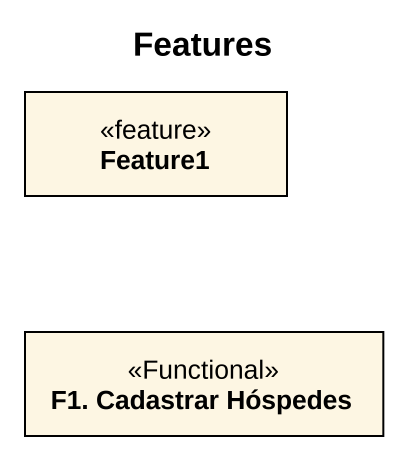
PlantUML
@startuml
title Features
hide circle
hide empty members
class Feature1 <<feature>>
class "F1. Cadastrar Hóspedes" as F1_Cadastrar_Hóspedes <<Functional>>
@enduml
